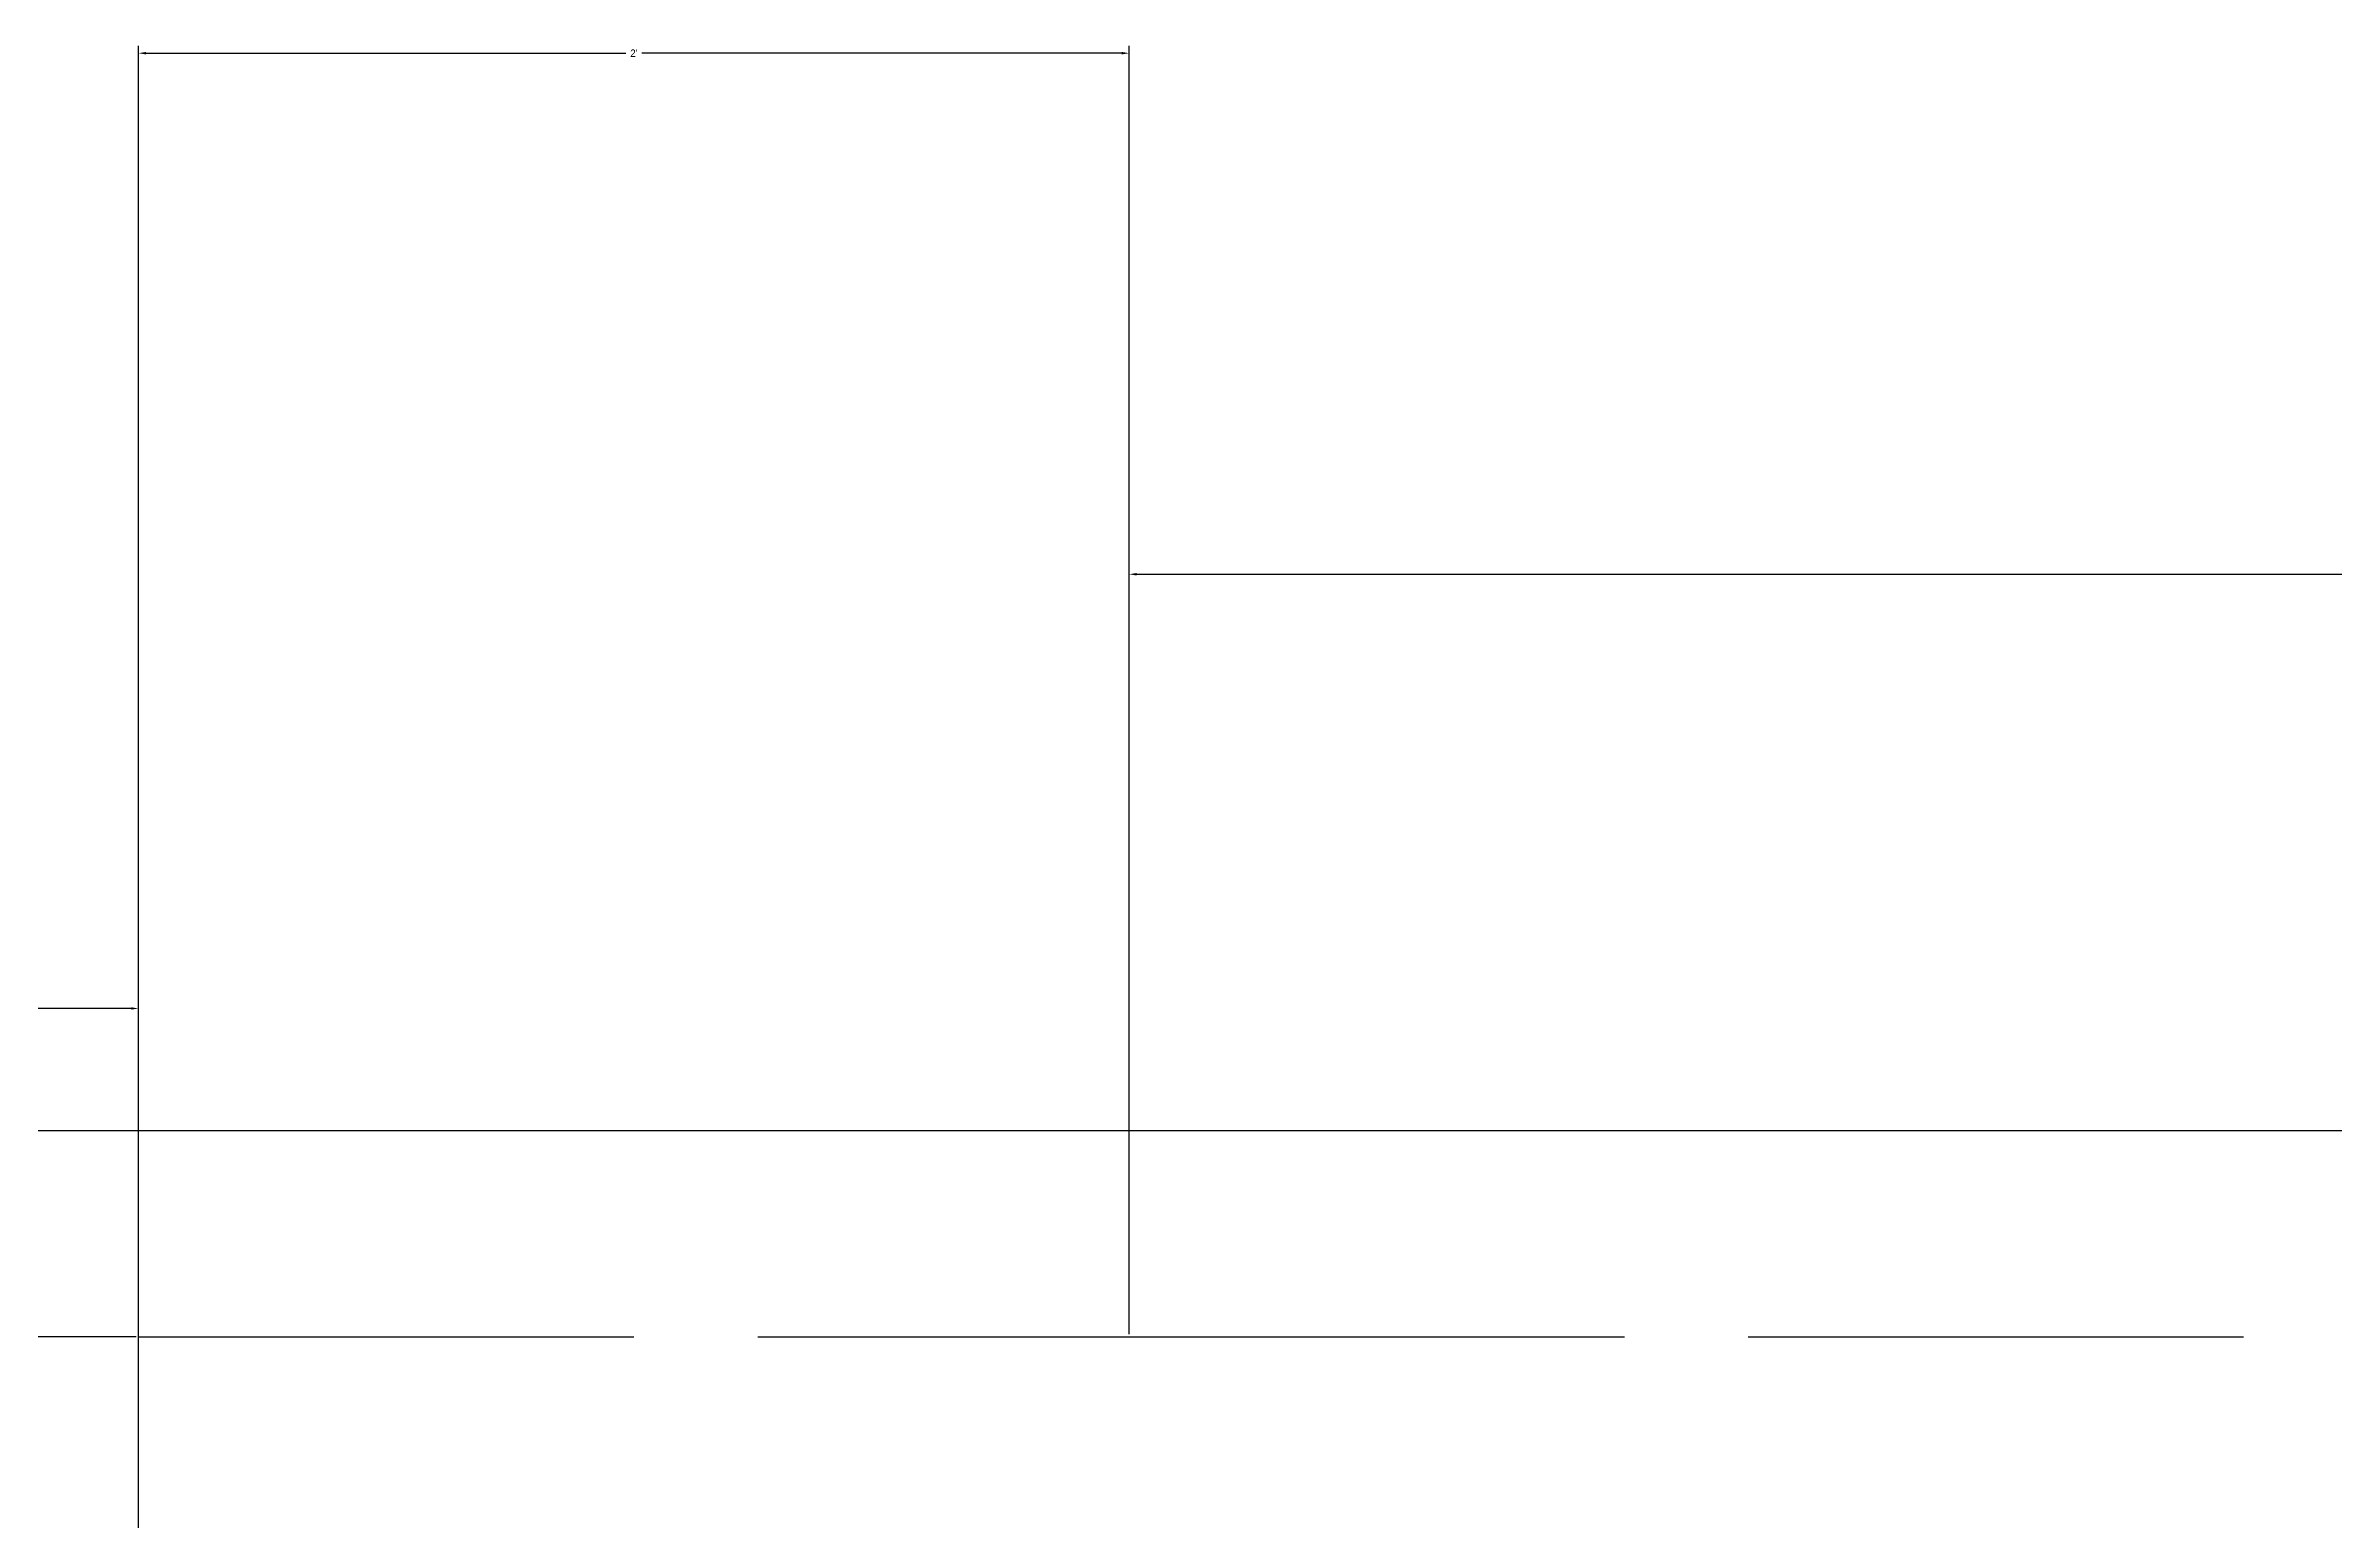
# Model space of a CAD drawing. Header units: inches. Extents: x -1401 to 4392, y -1632 to 1009.
# Drawn here: x 121.7 to 177.1, y 809.8 to 845.6 of the extents above; entities that cross this region are included whole.
import ezdxf

# ---------------------------------------------------------------- set-up
doc = ezdxf.new("R2010")
doc.units = ezdxf.units.IN
doc.header["$MEASUREMENT"] = 0
doc.linetypes.add('ACAD_ISO02W100', pattern=[15, 12, -3])
doc.dimstyles.get("Standard").update_dxf_attribs({"dimtxt": 0.18, "dimasz": 0.18, "dimexe": 0.18, "dimexo": 0.0625, "dimgap": 0.09, "dimtad": 0, "dimtih": 1, "dimtoh": 1, "dimdec": 1, "dimzin": 0, "dimdsep": 46, "dimlunit": 3, "dimtxsty": 'Standard', "dimcen": 0.09, "dimadec": 0, "dimazin": 0, "dimtfac": 1, "dimtdec": 1, "dimtofl": 0, "dimtmove": 0, "dimatfit": 3, "dimfxl": 1, "dimtolj": 1, "dimtzin": 0, "dimlwd": 30, "dimarcsym": 0})

# ---------------------------------------------------------------- blocks, each defined once
blk = doc.blocks.new('*D51')
at = {"color": 0, "lineweight": -2}
for p, q in [((147.914, 814.342), (147.914, 832.936)), ((229.914, 814.342), (229.914, 832.936))]:
    blk.add_line(p, q, dxfattribs=at)
at = {"color": 0, "lineweight": 30}
for p, q in [((148.094, 832.756), (188.329, 832.756)), ((229.734, 832.756), (189.499, 832.756))]:
    blk.add_line(p, q, dxfattribs=at)
at = {"color": 0}
for points in [[(148.094, 832.786), (148.094, 832.726), (147.914, 832.756)], [(229.734, 832.786), (229.734, 832.726), (229.914, 832.756)]]:
    blk.add_solid(points, dxfattribs=at)
at = {"layer": 'Defpoints', "color": 0}
for p in [(147.914, 832.756), (147.914, 814.279), (229.914, 814.279)]:
    blk.add_point(p, dxfattribs=at)
at = {"color": 0, "insert": (188.914, 832.756), "char_height": 0.18, "attachment_point": 5}
blk.add_mtext('\\A1;6\'-10.0"', dxfattribs=at)
blk = doc.blocks.new('*D33')
at = {"color": 0, "lineweight": -2}
for p, q in [((123.914, 814.342), (123.914, 845.561)), ((147.914, 814.342), (147.914, 845.561))]:
    blk.add_line(p, q, dxfattribs=at)
at = {"color": 0, "lineweight": 30}
for p, q in [((124.094, 845.381), (135.719, 845.381)), ((147.734, 845.381), (136.109, 845.381))]:
    blk.add_line(p, q, dxfattribs=at)
at = {"color": 0}
for points in [[(124.094, 845.411), (124.094, 845.351), (123.914, 845.381)], [(147.734, 845.411), (147.734, 845.351), (147.914, 845.381)]]:
    blk.add_solid(points, dxfattribs=at)
at = {"layer": 'Defpoints', "color": 0}
for p in [(147.914, 845.381), (123.914, 814.279), (147.914, 814.279)]:
    blk.add_point(p, dxfattribs=at)
at = {"color": 0, "insert": (135.914, 845.381), "char_height": 0.18, "attachment_point": 5}
blk.add_mtext("\\A1;2'", dxfattribs=at)
blk = doc.blocks.new('*D52')
at = {"color": 0, "lineweight": -2}
for p, q in [((47.914, 569.342), (47.914, 822.414)), ((123.914, 569.342), (123.914, 822.414))]:
    blk.add_line(p, q, dxfattribs=at)
at = {"color": 0, "lineweight": 30}
for p, q in [((48.094, 822.234), (85.374, 822.234)), ((123.734, 822.234), (86.454, 822.234))]:
    blk.add_line(p, q, dxfattribs=at)
at = {"color": 0}
for points in [[(48.094, 822.264), (48.094, 822.204), (47.914, 822.234)], [(123.734, 822.264), (123.734, 822.204), (123.914, 822.234)]]:
    blk.add_solid(points, dxfattribs=at)
at = {"layer": 'Defpoints', "color": 0}
for p in [(47.914, 822.234), (47.914, 569.279), (123.914, 569.279)]:
    blk.add_point(p, dxfattribs=at)
at = {"color": 0, "insert": (85.914, 822.234), "char_height": 0.18, "attachment_point": 5}
blk.add_mtext('\\A1;6\'-4.0"', dxfattribs=at)
blk = doc.blocks.new('*D34')
at = {"color": 0, "lineweight": -2}
for p, q in [((123.851, 814.279), (0.417, 814.279)), ((118.851, 574.279), (0.417, 574.279))]:
    blk.add_line(p, q, dxfattribs=at)
at = {"color": 0, "lineweight": 30}
for p, q in [((0.597, 814.099), (0.597, 694.459)), ((0.597, 574.459), (0.597, 694.099))]:
    blk.add_line(p, q, dxfattribs=at)
at = {"color": 0}
for points in [[(0.567, 814.099), (0.627, 814.099), (0.597, 814.279)], [(0.567, 574.459), (0.627, 574.459), (0.597, 574.279)]]:
    blk.add_solid(points, dxfattribs=at)
at = {"layer": 'Defpoints', "color": 0}
for p in [(123.914, 814.279), (0.597, 574.279), (118.914, 574.279)]:
    blk.add_point(p, dxfattribs=at)
at = {"color": 0, "insert": (0.597, 694.279), "char_height": 0.18, "attachment_point": 5}
blk.add_mtext("\\A1;20'", dxfattribs=at)

msp = doc.modelspace()

# ---------------------------------------------------------------- linework, layer by layer
for p, q in [((118.914, 819.279), (147.914, 819.279)), ((123.914, 819.279), (147.914, 819.279)), ((123.914, 819.279), (147.914, 819.279)), ((147.914, 819.279), (229.914, 819.279))]:
    msp.add_line(p, q)
at = {"linetype": 'ACAD_ISO02W100'}
for p, q in [((123.914, 569.279), (123.914, 814.279)), ((123.914, 814.279), (147.914, 814.279)), ((147.914, 814.279), (229.914, 814.279))]:
    msp.add_line(p, q, dxfattribs=at)

# ---------------------------------------------------------------- dimensions: what is measured, and where the dimension line sits
for base, p1, p2, picture, middle in [((147.914, 845.381), (123.914, 814.279), (147.914, 814.279), '*D33', (135.914, 845.381)), ((147.914, 832.756), (229.914, 814.279), (147.914, 814.279), '*D51', (188.914, 832.756)), ((47.914, 822.234), (123.914, 569.279), (47.914, 569.279), '*D52', (85.914, 822.234))]:
    dim = msp.add_linear_dim(base=base, p1=p1, p2=p2, dimstyle='Standard')
    dim.commit()
    dim.dimension.update_dxf_attribs({"geometry": picture, "text_midpoint": middle})
dim = msp.add_linear_dim(base=(0.597, 574.279), p1=(123.914, 814.279), p2=(118.914, 574.279), angle=90, dimstyle='Standard')
dim.commit()
dim.dimension.update_dxf_attribs({"geometry": '*D34', "text_midpoint": (0.597, 694.279)})

doc.saveas('drawing.dxf')
